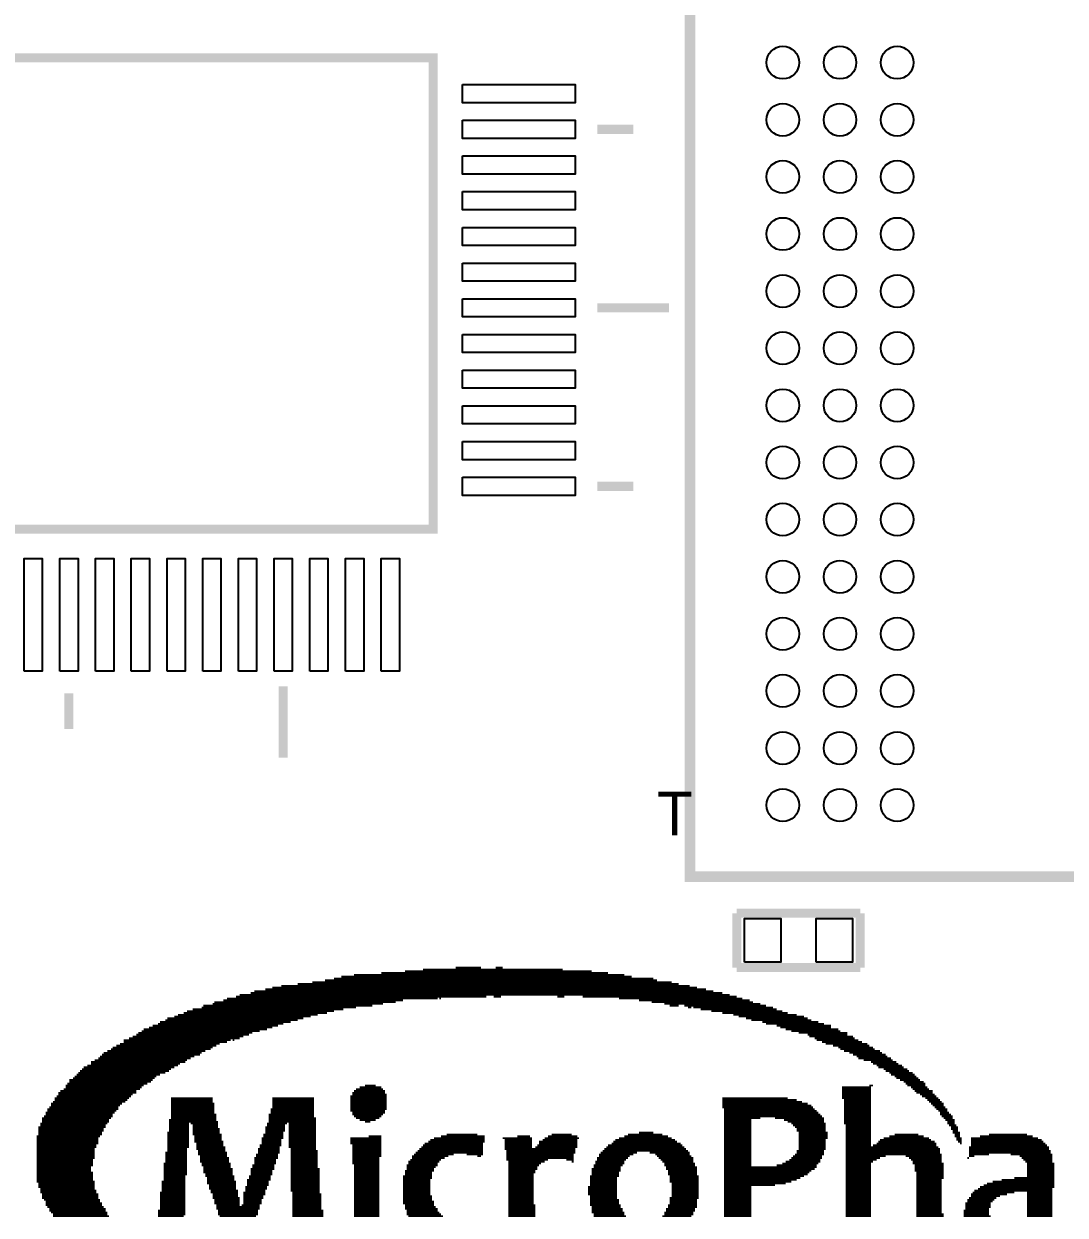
# Model space of a CAD drawing. Extents: x -0.6 to 82.1, y 0 to 56.
# Drawn here: x 14.17 to 28.75, y 18.76 to 35.44 of the extents above; entities that cross this region are included whole.
import ezdxf

# ---------------------------------------------------------------- set-up
doc = ezdxf.new("R2010")
doc.units = 0
for name, color, linetype in [('BG_SILKSCREEN_TOP', 231, 'CONTINUOUS'), ('PG_SILKSCREEN_TOP', 140, 'CONTINUOUS'), ('PIN_TOP', 4, 'CONTINUOUS')]:
    doc.layers.add(name, color=color, linetype=linetype)

msp = doc.modelspace()

# ---------------------------------------------------------------- linework, layer by layer
at = {"layer": 'BG_SILKSCREEN_TOP', "const_width": 0.0254}
for points in [[(19.7612, 22.1996), (21.717, 22.1996)], [(20.2184, 22.225), (20.574, 22.225)], [(20.7772, 22.225), (20.8788, 22.225)], [(18.2118, 22.0218), (23.241, 22.0218)], [(18.3896, 22.0472), (23.0378, 22.0472)], [(18.5166, 22.0726), (22.987, 22.0726)], [(18.6182, 22.098), (22.6822, 22.098)], [(18.796, 22.1234), (22.5806, 22.1234)], [(19.177, 22.1488), (22.352, 22.1488)], [(19.5072, 22.1742), (22.1234, 22.1742)], [(17.3482, 21.8694), (23.9522, 21.8694)], [(17.399, 21.8948), (23.8252, 21.8948)], [(17.5514, 21.9202), (23.7236, 21.9202)], [(17.653, 21.9456), (23.5966, 21.9456)], [(17.78, 21.971), (23.495, 21.971)], [(18.0086, 21.9964), (23.3426, 21.9964)], [(16.6878, 21.6916), (19.05, 21.6916)], [(16.8148, 21.717), (19.2024, 21.717)], [(16.8402, 21.7424), (19.3802, 21.7424)], [(16.9672, 21.7678), (19.4818, 21.7678)], [(17.018, 21.7932), (19.9644, 21.7932)], [(17.145, 21.8186), (20.6502, 21.8186)], [(17.1958, 21.844), (24.0538, 21.844)], [(19.9898, 21.7932), (20.0152, 21.7932)], [(20.7518, 21.8186), (20.8534, 21.8186)], [(21.6408, 21.8186), (21.7424, 21.8186)], [(21.9964, 21.8186), (24.1554, 21.8186)], [(22.5044, 21.7932), (24.2316, 21.7932)], [(22.7838, 21.7678), (24.3332, 21.7678)], [(22.9616, 21.7424), (24.384, 21.7424)], [(23.1394, 21.717), (24.4856, 21.717)], [(23.2156, 21.6916), (23.3426, 21.6916)], [(23.4188, 21.6916), (24.5618, 21.6916)], [(16.1798, 21.5138), (18.0848, 21.5138)], [(16.2814, 21.5392), (18.1864, 21.5392)], [(16.3322, 21.5646), (18.288, 21.5646)], [(16.4084, 21.59), (18.415, 21.59)], [(16.4592, 21.6154), (18.5166, 21.6154)], [(16.5354, 21.6408), (18.6436, 21.6408)], [(16.6624, 21.6662), (18.8214, 21.6662)], [(23.4696, 21.6662), (23.5204, 21.6662)], [(23.5458, 21.6662), (24.6634, 21.6662)], [(23.6474, 21.6408), (24.7142, 21.6408)], [(23.7998, 21.6154), (24.7904, 21.6154)], [(23.9522, 21.59), (24.8666, 21.59)], [(24.1046, 21.5646), (24.9936, 21.5646)], [(24.1808, 21.5392), (25.0952, 21.5392)], [(24.2824, 21.5138), (25.146, 21.5138)], [(15.8496, 21.3614), (17.5768, 21.3614)], [(15.9258, 21.3868), (17.653, 21.3868)], [(15.9766, 21.4122), (17.7292, 21.4122)], [(16.0528, 21.4376), (17.8054, 21.4376)], [(16.0782, 21.463), (17.907, 21.463)], [(16.1544, 21.4884), (18.0086, 21.4884)], [(24.3586, 21.4884), (25.1968, 21.4884)], [(24.511, 21.463), (25.2984, 21.463)], [(24.5618, 21.4376), (25.3746, 21.4376)], [(24.7142, 21.4122), (25.4762, 21.4122)], [(24.765, 21.3868), (25.4762, 21.3868)], [(24.8412, 21.3614), (25.5778, 21.3614)], [(15.5702, 21.209), (17.0688, 21.209)], [(15.5702, 21.1836), (17.018, 21.1836)], [(15.6464, 21.2344), (17.1958, 21.2344)], [(15.6972, 21.2598), (17.2466, 21.2598)], [(15.748, 21.2852), (17.3228, 21.2852)], [(15.7734, 21.3106), (17.3736, 21.3106)], [(15.8242, 21.336), (17.4752, 21.336)], [(17.0942, 21.209), (17.1196, 21.209)], [(24.9174, 21.336), (25.6032, 21.336)], [(25.019, 21.3106), (25.7048, 21.3106)], [(25.146, 21.2852), (25.7048, 21.2852)], [(25.1714, 21.2598), (25.781, 21.2598)], [(25.2476, 21.2344), (25.8064, 21.2344)], [(25.273, 21.209), (25.8572, 21.209)], [(25.3492, 21.1836), (25.908, 21.1836)], [(15.2908, 21.0312), (16.6624, 21.0312)], [(15.3416, 21.0566), (16.7132, 21.0566)], [(15.3924, 21.082), (16.7894, 21.082)], [(15.4178, 21.1074), (16.8148, 21.1074)], [(15.4686, 21.1328), (16.8656, 21.1328)], [(15.5194, 21.1582), (16.9164, 21.1582)], [(25.4, 21.1582), (25.9842, 21.1582)], [(25.5016, 21.1328), (26.0096, 21.1328)], [(25.5778, 21.1074), (26.0604, 21.1074)], [(25.6032, 21.082), (26.0858, 21.082)], [(25.654, 21.0566), (26.162, 21.0566)], [(25.7302, 21.0312), (26.1874, 21.0312)], [(15.0622, 20.8534), (16.3322, 20.8534)], [(15.113, 20.9042), (16.4338, 20.9042)], [(15.113, 20.8788), (16.3576, 20.8788)], [(15.1638, 20.9296), (16.4592, 20.9296)], [(15.2146, 20.955), (16.51, 20.955)], [(15.24, 20.9804), (16.5608, 20.9804)], [(15.2654, 21.0058), (16.637, 21.0058)], [(25.781, 21.0058), (26.2382, 21.0058)], [(25.8318, 20.9804), (26.2636, 20.9804)], [(25.8572, 20.955), (26.3144, 20.955)], [(25.9334, 20.9296), (26.3398, 20.9296)], [(26.035, 20.9042), (26.3906, 20.9042)], [(26.0604, 20.8788), (26.416, 20.8788)], [(26.1112, 20.8534), (26.4668, 20.8534)], [(14.8844, 20.701), (16.0274, 20.701)], [(14.9098, 20.7264), (16.0782, 20.7264)], [(14.9352, 20.7518), (16.1544, 20.7518)], [(14.9606, 20.7772), (16.2052, 20.7772)], [(14.986, 20.8026), (16.2306, 20.8026)], [(15.0114, 20.828), (16.2814, 20.828)], [(26.1366, 20.828), (26.4922, 20.828)], [(26.2128, 20.8026), (26.543, 20.8026)], [(26.2382, 20.7772), (26.5684, 20.7772)], [(26.289, 20.7518), (26.6192, 20.7518)], [(26.3144, 20.7264), (26.6446, 20.7264)], [(26.3652, 20.701), (26.67, 20.701)], [(14.732, 20.5232), (15.7988, 20.5232)], [(14.7574, 20.574), (15.8496, 20.574)], [(14.7574, 20.5486), (15.8242, 20.5486)], [(14.7828, 20.5994), (15.9004, 20.5994)], [(14.8082, 20.6502), (15.9766, 20.6502)], [(14.8082, 20.6248), (15.9512, 20.6248)], [(14.859, 20.6756), (16.002, 20.6756)], [(18.8214, 20.5232), (19.2024, 20.5232)], [(18.8722, 20.5486), (19.177, 20.5486)], [(18.9484, 20.574), (19.1008, 20.574)], [(25.6286, 20.5486), (26.035, 20.5486)], [(25.6286, 20.5232), (26.035, 20.5232)], [(26.0096, 20.574), (26.0604, 20.574)], [(26.3906, 20.6756), (26.6954, 20.6756)], [(26.4414, 20.6502), (26.7208, 20.6502)], [(26.4922, 20.6248), (26.7716, 20.6248)], [(26.5176, 20.5994), (26.797, 20.5994)], [(26.543, 20.574), (26.797, 20.574)], [(26.5938, 20.5486), (26.8224, 20.5486)], [(26.6192, 20.5232), (26.8478, 20.5232)], [(14.5796, 20.3454), (15.5956, 20.3454)], [(14.605, 20.3962), (15.6464, 20.3962)], [(14.605, 20.3708), (15.621, 20.3708)], [(14.6304, 20.4216), (15.6718, 20.4216)], [(14.6558, 20.4724), (15.748, 20.4724)], [(14.6558, 20.447), (15.6972, 20.447)], [(14.6812, 20.4978), (15.748, 20.4978)], [(16.2306, 20.3962), (16.8148, 20.3962)], [(16.2306, 20.3708), (16.8148, 20.3708)], [(16.2306, 20.3454), (16.8148, 20.3454)], [(17.653, 20.3962), (18.2372, 20.3962)], [(17.653, 20.3708), (18.2372, 20.3708)], [(17.653, 20.3454), (18.2372, 20.3454)], [(18.7452, 20.4216), (19.2532, 20.4216)], [(18.7452, 20.3962), (19.2532, 20.3962)], [(18.7452, 20.3708), (19.2532, 20.3708)], [(18.7452, 20.3454), (19.2532, 20.3454)], [(18.7706, 20.4724), (19.2278, 20.4724)], [(18.7706, 20.447), (19.2532, 20.447)], [(18.796, 20.4978), (19.2278, 20.4978)], [(23.9522, 20.3962), (24.8666, 20.3962)], [(23.9522, 20.3708), (24.9936, 20.3708)], [(23.9522, 20.3454), (25.0698, 20.3454)], [(25.6286, 20.4978), (26.035, 20.4978)], [(25.6286, 20.4724), (26.035, 20.4724)], [(25.6286, 20.447), (26.035, 20.447)], [(25.6286, 20.4216), (26.035, 20.4216)], [(25.6286, 20.3962), (26.035, 20.3962)], [(25.654, 20.3708), (26.035, 20.3708)], [(25.654, 20.3454), (26.035, 20.3454)], [(26.6446, 20.4978), (26.8986, 20.4978)], [(26.67, 20.4724), (26.8986, 20.4724)], [(26.7208, 20.447), (26.924, 20.447)], [(26.7462, 20.4216), (26.9494, 20.4216)], [(26.797, 20.3962), (26.9748, 20.3962)], [(26.8224, 20.3708), (27.0002, 20.3708)], [(26.8478, 20.3454), (27.0256, 20.3454)], [(14.478, 20.193), (15.4432, 20.193)], [(14.5034, 20.2438), (15.494, 20.2438)], [(14.5034, 20.2184), (15.4686, 20.2184)], [(14.5288, 20.2692), (15.494, 20.2692)], [(14.5542, 20.32), (15.5448, 20.32)], [(14.5542, 20.2946), (15.5194, 20.2946)], [(16.2306, 20.32), (16.8402, 20.32)], [(16.2306, 20.2946), (16.8402, 20.2946)], [(16.2306, 20.2692), (16.8402, 20.2692)], [(16.2306, 20.2438), (16.8402, 20.2438)], [(16.2306, 20.2184), (16.8402, 20.2184)], [(16.2306, 20.193), (16.8402, 20.193)], [(17.6276, 20.2438), (18.2372, 20.2438)], [(17.6276, 20.2184), (18.2372, 20.2184)], [(17.6276, 20.193), (18.2372, 20.193)], [(17.653, 20.32), (18.2372, 20.32)], [(17.653, 20.2946), (18.2372, 20.2946)], [(17.653, 20.2692), (18.2372, 20.2692)], [(18.7452, 20.32), (19.2532, 20.32)], [(18.7452, 20.2946), (19.2532, 20.2946)], [(18.7452, 20.2692), (19.2532, 20.2692)], [(18.7452, 20.2438), (19.2532, 20.2438)], [(18.7452, 20.2184), (19.2278, 20.2184)], [(18.7706, 20.193), (19.2278, 20.193)], [(23.9522, 20.32), (25.146, 20.32)], [(23.9522, 20.2946), (25.1968, 20.2946)], [(23.9522, 20.2692), (25.2222, 20.2692)], [(23.9776, 20.2438), (25.2476, 20.2438)], [(23.9776, 20.2184), (25.273, 20.2184)], [(23.9776, 20.193), (25.2984, 20.193)], [(25.654, 20.32), (26.035, 20.32)], [(25.654, 20.2946), (26.035, 20.2946)], [(25.654, 20.2692), (26.035, 20.2692)], [(25.654, 20.2438), (26.035, 20.2438)], [(25.654, 20.2184), (26.035, 20.2184)], [(25.654, 20.193), (26.035, 20.193)], [(26.8732, 20.32), (27.051, 20.32)], [(26.8986, 20.2946), (27.051, 20.2946)], [(26.924, 20.2692), (27.0764, 20.2692)], [(26.9494, 20.2438), (27.1018, 20.2438)], [(26.9748, 20.2184), (27.1018, 20.2184)], [(27.0002, 20.193), (27.1272, 20.193)], [(14.4018, 20.0406), (15.3416, 20.0406)], [(14.4018, 20.0152), (15.3162, 20.0152)], [(14.4272, 20.1168), (15.3924, 20.1168)], [(14.4272, 20.0914), (15.367, 20.0914)], [(14.4272, 20.066), (15.367, 20.066)], [(14.4526, 20.1422), (15.4178, 20.1422)], [(14.478, 20.1676), (15.4178, 20.1676)], [(16.2052, 20.0914), (16.8656, 20.0914)], [(16.2052, 20.066), (16.891, 20.066)], [(16.2052, 20.0406), (16.4846, 20.0406)], [(16.2052, 20.0152), (16.4846, 20.0152)], [(16.2306, 20.1676), (16.8656, 20.1676)], [(16.2306, 20.1422), (16.8656, 20.1422)], [(16.2306, 20.1168), (16.8656, 20.1168)], [(16.51, 20.0406), (16.891, 20.0406)], [(16.5354, 20.0152), (16.891, 20.0152)], [(17.5768, 20.0406), (17.8562, 20.0406)], [(17.5768, 20.0152), (17.8308, 20.0152)], [(17.6022, 20.1676), (18.2372, 20.1676)], [(17.6022, 20.1422), (18.2372, 20.1422)], [(17.6022, 20.1168), (18.2626, 20.1168)], [(17.6022, 20.0914), (18.2626, 20.0914)], [(17.6022, 20.066), (18.2626, 20.066)], [(17.8816, 20.0406), (18.2626, 20.0406)], [(17.8816, 20.0152), (18.2626, 20.0152)], [(18.7706, 20.1676), (19.2024, 20.1676)], [(18.796, 20.1422), (19.177, 20.1422)], [(18.8214, 20.1168), (19.1516, 20.1168)], [(18.8722, 20.0914), (19.1008, 20.0914)], [(18.9484, 20.066), (19.0246, 20.066)], [(23.9776, 20.1676), (25.3238, 20.1676)], [(23.9776, 20.1422), (25.3492, 20.1422)], [(23.9776, 20.1168), (24.4856, 20.1168)], [(23.9776, 20.0914), (24.3586, 20.0914)], [(23.9776, 20.066), (24.3586, 20.066)], [(23.9776, 20.0406), (24.3586, 20.0406)], [(23.9776, 20.0152), (24.3586, 20.0152)], [(24.6888, 20.1168), (25.3746, 20.1168)], [(24.8158, 20.0914), (25.3746, 20.0914)], [(24.8666, 20.066), (25.3746, 20.066)], [(24.9174, 20.0406), (25.4, 20.0406)], [(24.9428, 20.0152), (25.4, 20.0152)], [(25.654, 20.1676), (26.035, 20.1676)], [(25.654, 20.1422), (26.035, 20.1422)], [(25.654, 20.1168), (26.035, 20.1168)], [(25.654, 20.0914), (26.035, 20.0914)], [(25.654, 20.066), (26.035, 20.066)], [(25.654, 20.0406), (26.035, 20.0406)], [(25.6794, 20.0152), (26.035, 20.0152)], [(27.0002, 20.1676), (27.1526, 20.1676)], [(27.0256, 20.1422), (27.178, 20.1422)], [(27.051, 20.1168), (27.178, 20.1168)], [(27.0764, 20.0914), (27.2034, 20.0914)], [(27.1018, 20.066), (27.2034, 20.066)], [(27.1018, 20.0406), (27.2034, 20.0406)], [(27.1272, 20.0152), (27.2288, 20.0152)], [(14.351, 19.8628), (15.24, 19.8628)], [(14.3764, 19.9898), (15.3162, 19.9898)], [(14.3764, 19.9644), (15.2908, 19.9644)], [(14.3764, 19.939), (15.2908, 19.939)], [(14.3764, 19.9136), (15.2654, 19.9136)], [(14.3764, 19.8882), (15.2654, 19.8882)], [(16.1798, 19.9136), (16.4846, 19.9136)], [(16.1798, 19.8882), (16.4846, 19.8882)], [(16.1798, 19.8628), (16.4846, 19.8628)], [(16.2052, 19.9898), (16.4846, 19.9898)], [(16.2052, 19.9644), (16.4846, 19.9644)], [(16.2052, 19.939), (16.4846, 19.939)], [(16.5354, 19.9898), (16.891, 19.9898)], [(16.5354, 19.9644), (16.9164, 19.9644)], [(16.5354, 19.939), (16.9164, 19.939)], [(16.5354, 19.9136), (16.9164, 19.9136)], [(16.5354, 19.8882), (16.9418, 19.8882)], [(16.5608, 19.8628), (16.9418, 19.8628)], [(17.526, 19.8882), (17.8054, 19.8882)], [(17.526, 19.8628), (17.8054, 19.8628)], [(17.5514, 19.9898), (17.8308, 19.9898)], [(17.5514, 19.9644), (17.8308, 19.9644)], [(17.5514, 19.939), (17.8308, 19.939)], [(17.5514, 19.9136), (17.8054, 19.9136)], [(17.8816, 19.9898), (18.2626, 19.9898)], [(17.8816, 19.9644), (18.2626, 19.9644)], [(17.8816, 19.939), (18.2626, 19.939)], [(17.8816, 19.9136), (18.2626, 19.9136)], [(17.8816, 19.8882), (18.2626, 19.8882)], [(17.8816, 19.8628), (18.2626, 19.8628)], [(18.9992, 19.8628), (19.177, 19.8628)], [(20.0152, 19.8628), (20.6248, 19.8628)], [(20.0914, 19.8882), (20.5232, 19.8882)], [(21.082, 19.8628), (21.2598, 19.8628)], [(21.5138, 19.8628), (21.9202, 19.8628)], [(21.5646, 19.8882), (21.844, 19.8882)], [(22.5806, 19.8628), (23.1902, 19.8628)], [(22.6314, 19.8882), (23.114, 19.8882)], [(22.7838, 19.9136), (22.987, 19.9136)], [(23.9776, 19.9898), (24.3586, 19.9898)], [(23.9776, 19.9644), (24.3586, 19.9644)], [(23.9776, 19.939), (24.3586, 19.939)], [(23.9776, 19.9136), (24.3586, 19.9136)], [(23.9776, 19.8882), (24.3586, 19.8882)], [(23.9776, 19.8628), (24.3586, 19.8628)], [(24.9682, 19.9898), (25.4, 19.9898)], [(24.9936, 19.9644), (25.4, 19.9644)], [(24.9936, 19.939), (25.4, 19.939)], [(25.019, 19.9136), (25.4254, 19.9136)], [(25.019, 19.8882), (25.4254, 19.8882)], [(25.019, 19.8628), (25.4254, 19.8628)], [(25.6794, 19.9898), (26.035, 19.9898)], [(25.6794, 19.9644), (26.035, 19.9644)], [(25.6794, 19.939), (26.035, 19.939)], [(25.6794, 19.9136), (26.035, 19.9136)], [(25.6794, 19.8882), (26.035, 19.8882)], [(25.6794, 19.8628), (26.035, 19.8628)], [(26.289, 19.8628), (26.7716, 19.8628)], [(26.3652, 19.8882), (26.6954, 19.8882)], [(27.1526, 19.9898), (27.2542, 19.9898)], [(27.1526, 19.9644), (27.2542, 19.9644)], [(27.178, 19.939), (27.2542, 19.939)], [(27.178, 19.9136), (27.2796, 19.9136)], [(27.2034, 19.8882), (27.2796, 19.8882)], [(27.2034, 19.8628), (27.2796, 19.8628)], [(27.559, 19.8628), (28.2956, 19.8628)], [(27.686, 19.8882), (28.2194, 19.8882)], [(14.351, 19.8374), (15.2146, 19.8374)], [(14.351, 19.812), (15.2146, 19.812)], [(14.351, 19.7866), (15.2146, 19.7866)], [(14.351, 19.7612), (15.2146, 19.7612)], [(14.351, 19.7358), (15.1892, 19.7358)], [(14.351, 19.7104), (15.1892, 19.7104)], [(14.351, 19.685), (15.1638, 19.685)], [(16.1798, 19.8374), (16.4846, 19.8374)], [(16.1798, 19.812), (16.4846, 19.812)], [(16.1798, 19.7866), (16.4846, 19.7866)], [(16.1798, 19.7612), (16.4846, 19.7612)], [(16.1798, 19.7358), (16.4846, 19.7358)], [(16.1798, 19.7104), (16.4846, 19.7104)], [(16.1798, 19.685), (16.4592, 19.685)], [(16.5608, 19.8374), (16.9418, 19.8374)], [(16.5608, 19.812), (16.9418, 19.812)], [(16.5608, 19.7866), (16.9672, 19.7866)], [(16.5862, 19.7612), (16.9672, 19.7612)], [(16.5862, 19.7358), (16.9672, 19.7358)], [(16.5862, 19.7104), (16.9926, 19.7104)], [(16.5862, 19.685), (16.9926, 19.685)], [(17.4498, 19.685), (17.7546, 19.685)], [(17.4752, 19.7358), (17.78, 19.7358)], [(17.4752, 19.7104), (17.7546, 19.7104)], [(17.5006, 19.8374), (17.8054, 19.8374)], [(17.5006, 19.812), (17.78, 19.812)], [(17.5006, 19.7866), (17.78, 19.7866)], [(17.5006, 19.7612), (17.78, 19.7612)], [(17.8816, 19.8374), (18.2626, 19.8374)], [(17.8816, 19.812), (18.2626, 19.812)], [(17.8816, 19.7866), (18.2626, 19.7866)], [(17.8816, 19.7612), (18.2626, 19.7612)], [(17.8816, 19.7358), (18.2626, 19.7358)], [(17.8816, 19.7104), (18.2626, 19.7104)], [(17.907, 19.685), (18.2626, 19.685)], [(18.7452, 19.8374), (19.177, 19.8374)], [(18.7452, 19.812), (19.177, 19.812)], [(18.7452, 19.7866), (19.177, 19.7866)], [(18.7452, 19.7612), (19.177, 19.7612)], [(18.7706, 19.7358), (19.177, 19.7358)], [(18.7706, 19.7104), (19.177, 19.7104)], [(18.7706, 19.685), (19.177, 19.685)], [(19.7104, 19.685), (20.5994, 19.685)], [(19.7358, 19.7104), (20.5994, 19.7104)], [(19.7612, 19.7358), (20.5994, 19.7358)], [(19.7866, 19.7612), (20.5994, 19.7612)], [(19.8374, 19.7866), (20.6248, 19.7866)], [(19.8628, 19.812), (20.6248, 19.812)], [(19.9136, 19.8374), (20.6248, 19.8374)], [(20.8788, 19.8374), (21.2852, 19.8374)], [(20.9042, 19.812), (21.2852, 19.812)], [(20.9042, 19.7866), (21.2852, 19.7866)], [(20.9042, 19.7612), (21.2852, 19.7612)], [(20.9042, 19.7358), (21.2852, 19.7358)], [(20.9042, 19.7104), (21.2852, 19.7104)], [(20.9042, 19.685), (21.8948, 19.685)], [(21.336, 19.7104), (21.9202, 19.7104)], [(21.3614, 19.7358), (21.9202, 19.7358)], [(21.3868, 19.7866), (21.9202, 19.7866)], [(21.3868, 19.7612), (21.9202, 19.7612)], [(21.4376, 19.812), (21.9202, 19.812)], [(21.463, 19.8374), (21.9456, 19.8374)], [(22.3012, 19.685), (23.4442, 19.685)], [(22.3266, 19.7104), (23.4188, 19.7104)], [(22.352, 19.7358), (23.3934, 19.7358)], [(22.4028, 19.7612), (23.368, 19.7612)], [(22.4282, 19.7866), (23.3172, 19.7866)], [(22.4536, 19.812), (23.2918, 19.812)], [(22.5044, 19.8374), (23.241, 19.8374)], [(23.9776, 19.8374), (24.3586, 19.8374)], [(23.9776, 19.812), (24.3586, 19.812)], [(23.9776, 19.7866), (24.3586, 19.7866)], [(23.9776, 19.7612), (24.3586, 19.7612)], [(23.9776, 19.7358), (24.3586, 19.7358)], [(23.9776, 19.7104), (24.3586, 19.7104)], [(23.9776, 19.685), (24.3586, 19.685)], [(25.019, 19.8374), (25.4254, 19.8374)], [(25.019, 19.812), (25.4, 19.812)], [(25.019, 19.7866), (25.4, 19.7866)], [(25.019, 19.7612), (25.4, 19.7612)], [(25.019, 19.7358), (25.4, 19.7358)], [(25.019, 19.7104), (25.4, 19.7104)], [(25.019, 19.685), (25.4, 19.685)], [(25.6794, 19.8374), (26.035, 19.8374)], [(25.6794, 19.812), (26.035, 19.812)], [(25.6794, 19.7866), (26.035, 19.7866)], [(25.6794, 19.7612), (26.035, 19.7612)], [(25.6794, 19.7358), (26.035, 19.7358)], [(25.6794, 19.7104), (26.9748, 19.7104)], [(25.6794, 19.685), (27.0002, 19.685)], [(26.0604, 19.7358), (26.9494, 19.7358)], [(26.1112, 19.7612), (26.9494, 19.7612)], [(26.1366, 19.7866), (26.924, 19.7866)], [(26.162, 19.812), (26.8732, 19.812)], [(26.2128, 19.8374), (26.8478, 19.8374)], [(27.2288, 19.8374), (27.305, 19.8374)], [(27.2288, 19.812), (27.305, 19.812)], [(27.2542, 19.7866), (27.305, 19.7866)], [(27.2796, 19.7612), (27.305, 19.7612)], [(27.4066, 19.7104), (28.5242, 19.7104)], [(27.4066, 19.685), (28.5242, 19.685)], [(27.432, 19.8374), (28.3718, 19.8374)], [(27.432, 19.812), (28.4226, 19.812)], [(27.432, 19.7866), (28.448, 19.7866)], [(27.432, 19.7612), (28.4734, 19.7612)], [(27.432, 19.7358), (28.4988, 19.7358)], [(14.351, 19.6596), (15.1638, 19.6596)], [(14.351, 19.6342), (15.1638, 19.6342)], [(14.351, 19.6088), (15.1638, 19.6088)], [(14.351, 19.5834), (15.1638, 19.5834)], [(14.351, 19.558), (15.1638, 19.558)], [(14.351, 19.5326), (15.1384, 19.5326)], [(16.1544, 19.6342), (16.4592, 19.6342)], [(16.1544, 19.6088), (16.4592, 19.6088)], [(16.1544, 19.5834), (16.4592, 19.5834)], [(16.1544, 19.558), (16.4592, 19.558)], [(16.1544, 19.5326), (16.4592, 19.5326)], [(16.1798, 19.6596), (16.4592, 19.6596)], [(16.6116, 19.6596), (16.9926, 19.6596)], [(16.6116, 19.6342), (17.018, 19.6342)], [(16.6116, 19.6088), (17.018, 19.6088)], [(16.637, 19.5834), (17.018, 19.5834)], [(16.637, 19.558), (17.0434, 19.558)], [(16.637, 19.5326), (17.0434, 19.5326)], [(17.399, 19.558), (17.7292, 19.558)], [(17.399, 19.5326), (17.7038, 19.5326)], [(17.4244, 19.6088), (17.7292, 19.6088)], [(17.4244, 19.5834), (17.7292, 19.5834)], [(17.4498, 19.6596), (17.7546, 19.6596)], [(17.4498, 19.6342), (17.7546, 19.6342)], [(17.907, 19.6596), (18.288, 19.6596)], [(17.907, 19.6342), (18.288, 19.6342)], [(17.907, 19.6088), (18.288, 19.6088)], [(17.907, 19.5834), (18.288, 19.5834)], [(17.907, 19.558), (18.288, 19.558)], [(17.907, 19.5326), (18.288, 19.5326)], [(18.7706, 19.6596), (19.177, 19.6596)], [(18.7706, 19.6342), (19.177, 19.6342)], [(18.7706, 19.6088), (19.177, 19.6088)], [(18.7706, 19.5834), (19.177, 19.5834)], [(18.7706, 19.558), (19.1516, 19.558)], [(18.7706, 19.5326), (19.1516, 19.5326)], [(19.5834, 19.5326), (20.0152, 19.5326)], [(19.6088, 19.5834), (20.1168, 19.5834)], [(19.6088, 19.558), (20.066, 19.558)], [(19.6342, 19.6088), (20.193, 19.6088)], [(19.6596, 19.6342), (20.5994, 19.6342)], [(19.685, 19.6596), (20.5994, 19.6596)], [(20.3708, 19.6088), (20.5994, 19.6088)], [(20.5232, 19.5834), (20.574, 19.5834)], [(20.9296, 19.6596), (21.8948, 19.6596)], [(20.9296, 19.6342), (21.8948, 19.6342)], [(20.9296, 19.6088), (21.8694, 19.6088)], [(20.9296, 19.5834), (21.8694, 19.5834)], [(20.9296, 19.558), (21.8694, 19.558)], [(20.9296, 19.5326), (21.5138, 19.5326)], [(21.7678, 19.5326), (21.8694, 19.5326)], [(22.1996, 19.558), (22.6314, 19.558)], [(22.1996, 19.5326), (22.606, 19.5326)], [(22.225, 19.6088), (22.7076, 19.6088)], [(22.225, 19.5834), (22.6568, 19.5834)], [(22.2504, 19.6342), (22.7584, 19.6342)], [(22.2758, 19.6596), (23.4696, 19.6596)], [(22.9362, 19.6342), (23.495, 19.6342)], [(23.0124, 19.6088), (23.495, 19.6088)], [(23.0378, 19.5834), (23.5204, 19.5834)], [(23.0632, 19.558), (23.5458, 19.558)], [(23.0886, 19.5326), (23.5458, 19.5326)], [(23.9776, 19.6596), (24.3586, 19.6596)], [(23.9776, 19.6342), (24.3586, 19.6342)], [(23.9776, 19.6088), (24.3586, 19.6088)], [(23.9776, 19.5834), (24.3586, 19.5834)], [(23.9776, 19.558), (24.3586, 19.558)], [(23.9776, 19.5326), (24.3586, 19.5326)], [(24.892, 19.5326), (25.3238, 19.5326)], [(24.9174, 19.558), (25.3492, 19.558)], [(24.9428, 19.5834), (25.3492, 19.5834)], [(24.9682, 19.6088), (25.3746, 19.6088)], [(24.9936, 19.6596), (25.3746, 19.6596)], [(24.9936, 19.6342), (25.3746, 19.6342)], [(25.6794, 19.6596), (27.0002, 19.6596)], [(25.6794, 19.6342), (27.0002, 19.6342)], [(25.6794, 19.6088), (27.0256, 19.6088)], [(25.6794, 19.5834), (26.2382, 19.5834)], [(25.6794, 19.558), (26.162, 19.558)], [(25.6794, 19.5326), (26.1112, 19.5326)], [(26.5176, 19.5834), (27.0256, 19.5834)], [(26.5684, 19.558), (27.0256, 19.558)], [(26.5938, 19.5326), (27.0256, 19.5326)], [(27.3812, 19.558), (27.4066, 19.558)], [(27.4066, 19.6596), (28.5496, 19.6596)], [(27.4066, 19.6342), (28.5496, 19.6342)], [(27.4066, 19.6088), (27.686, 19.6088)], [(27.4066, 19.5834), (27.4828, 19.5834)], [(27.9908, 19.6088), (28.575, 19.6088)], [(28.1178, 19.5834), (28.575, 19.5834)], [(28.1432, 19.558), (28.575, 19.558)], [(28.1686, 19.5326), (28.575, 19.5326)], [(14.351, 19.5072), (15.1384, 19.5072)], [(14.351, 19.4818), (15.1384, 19.4818)], [(14.351, 19.4564), (15.1384, 19.4564)], [(14.351, 19.431), (15.113, 19.431)], [(14.351, 19.4056), (15.113, 19.4056)], [(14.351, 19.3802), (15.113, 19.3802)], [(14.351, 19.3548), (15.1384, 19.3548)], [(16.129, 19.4818), (16.4592, 19.4818)], [(16.129, 19.4564), (16.4592, 19.4564)], [(16.129, 19.431), (16.4592, 19.431)], [(16.129, 19.4056), (16.4592, 19.4056)], [(16.129, 19.3802), (16.4592, 19.3802)], [(16.129, 19.3548), (16.4592, 19.3548)], [(16.1544, 19.5072), (16.4592, 19.5072)], [(16.637, 19.5072), (17.0434, 19.5072)], [(16.6624, 19.4818), (17.0688, 19.4818)], [(16.6624, 19.4564), (17.0688, 19.4564)], [(16.6878, 19.431), (17.0688, 19.431)], [(16.6878, 19.4056), (17.0942, 19.4056)], [(16.6878, 19.3802), (17.0942, 19.3802)], [(16.6878, 19.3548), (17.0942, 19.3548)], [(17.3482, 19.4056), (17.6784, 19.4056)], [(17.3482, 19.3802), (17.653, 19.3802)], [(17.3482, 19.3548), (17.653, 19.3548)], [(17.3736, 19.4564), (17.6784, 19.4564)], [(17.3736, 19.431), (17.6784, 19.431)], [(17.399, 19.5072), (17.7038, 19.5072)], [(17.399, 19.4818), (17.7038, 19.4818)], [(17.907, 19.5072), (18.288, 19.5072)], [(17.907, 19.4818), (18.288, 19.4818)], [(17.907, 19.4564), (18.288, 19.4564)], [(17.907, 19.431), (18.288, 19.431)], [(17.907, 19.4056), (18.3134, 19.4056)], [(17.907, 19.3802), (18.3134, 19.3802)], [(17.907, 19.3548), (18.3134, 19.3548)], [(18.7706, 19.5072), (19.1516, 19.5072)], [(18.7706, 19.4818), (19.1516, 19.4818)], [(18.796, 19.4564), (19.1516, 19.4564)], [(18.796, 19.431), (19.1516, 19.431)], [(18.796, 19.4056), (19.1516, 19.4056)], [(18.796, 19.3802), (19.1516, 19.3802)], [(18.796, 19.3548), (19.1516, 19.3548)], [(19.5072, 19.3802), (19.9136, 19.3802)], [(19.5072, 19.3548), (19.8882, 19.3548)], [(19.5326, 19.4564), (19.9644, 19.4564)], [(19.5326, 19.431), (19.939, 19.431)], [(19.5326, 19.4056), (19.9136, 19.4056)], [(19.558, 19.5072), (19.9898, 19.5072)], [(19.558, 19.4818), (19.9644, 19.4818)], [(20.955, 19.5072), (21.463, 19.5072)], [(20.955, 19.4818), (21.4122, 19.4818)], [(20.955, 19.4564), (21.3868, 19.4564)], [(20.955, 19.431), (21.3614, 19.431)], [(20.955, 19.4056), (21.3614, 19.4056)], [(20.955, 19.3802), (21.336, 19.3802)], [(20.955, 19.3548), (21.336, 19.3548)], [(21.844, 19.5072), (21.8694, 19.5072)], [(22.1234, 19.4056), (22.5298, 19.4056)], [(22.1234, 19.3802), (22.5298, 19.3802)], [(22.1234, 19.3548), (22.5044, 19.3548)], [(22.1488, 19.4564), (22.5552, 19.4564)], [(22.1488, 19.431), (22.5298, 19.431)], [(22.1742, 19.5072), (22.5806, 19.5072)], [(22.1742, 19.4818), (22.5806, 19.4818)], [(23.114, 19.5072), (23.5458, 19.5072)], [(23.1394, 19.4818), (23.5712, 19.4818)], [(23.1394, 19.4564), (23.5712, 19.4564)], [(23.1648, 19.431), (23.5966, 19.431)], [(23.1648, 19.4056), (23.5966, 19.4056)], [(23.1902, 19.3802), (23.5966, 19.3802)], [(23.1902, 19.3548), (23.5966, 19.3548)], [(23.9776, 19.5072), (24.3586, 19.5072)], [(23.9776, 19.4818), (24.3586, 19.4818)], [(23.9776, 19.4564), (24.3586, 19.4564)], [(23.9776, 19.431), (25.273, 19.431)], [(23.9776, 19.4056), (25.2476, 19.4056)], [(23.9776, 19.3802), (25.1968, 19.3802)], [(23.9776, 19.3548), (25.1714, 19.3548)], [(24.7142, 19.4564), (25.273, 19.4564)], [(24.7904, 19.4818), (25.2984, 19.4818)], [(24.8412, 19.5072), (25.3238, 19.5072)], [(25.6794, 19.5072), (26.0604, 19.5072)], [(25.6794, 19.4818), (26.035, 19.4818)], [(25.6794, 19.4564), (26.035, 19.4564)], [(25.6794, 19.431), (26.035, 19.431)], [(25.6794, 19.4056), (26.035, 19.4056)], [(25.6794, 19.3802), (26.035, 19.3802)], [(25.6794, 19.3548), (26.035, 19.3548)], [(26.6192, 19.5072), (27.0256, 19.5072)], [(26.6192, 19.4818), (27.051, 19.4818)], [(26.6446, 19.4564), (27.051, 19.4564)], [(26.6446, 19.431), (27.051, 19.431)], [(26.6446, 19.4056), (27.051, 19.4056)], [(26.6446, 19.3802), (27.051, 19.3802)], [(26.67, 19.3548), (27.051, 19.3548)], [(28.194, 19.5072), (28.575, 19.5072)], [(28.2194, 19.4818), (28.6004, 19.4818)], [(28.2194, 19.4564), (28.6004, 19.4564)], [(28.2194, 19.431), (28.6004, 19.431)], [(28.2194, 19.4056), (28.6004, 19.4056)], [(28.2194, 19.3802), (28.6004, 19.3802)], [(28.2194, 19.3548), (28.6004, 19.3548)], [(14.351, 19.3294), (15.1384, 19.3294)], [(14.351, 19.304), (15.1384, 19.304)], [(14.351, 19.2786), (15.1384, 19.2786)], [(14.351, 19.2532), (15.1384, 19.2532)], [(14.351, 19.2278), (15.1638, 19.2278)], [(14.3764, 19.2024), (15.1638, 19.2024)], [(14.3764, 19.177), (15.1638, 19.177)], [(16.1036, 19.2278), (16.4338, 19.2278)], [(16.1036, 19.2024), (16.4338, 19.2024)], [(16.1036, 19.177), (16.4338, 19.177)], [(16.129, 19.3294), (16.4592, 19.3294)], [(16.129, 19.304), (16.4338, 19.304)], [(16.129, 19.2786), (16.4338, 19.2786)], [(16.129, 19.2532), (16.4338, 19.2532)], [(16.7132, 19.3294), (17.0942, 19.3294)], [(16.7132, 19.304), (17.1196, 19.304)], [(16.7386, 19.2786), (17.1196, 19.2786)], [(16.7386, 19.2532), (17.1196, 19.2532)], [(16.7386, 19.2278), (17.145, 19.2278)], [(16.7386, 19.2024), (17.145, 19.2024)], [(16.764, 19.177), (17.145, 19.177)], [(17.2974, 19.2532), (17.6276, 19.2532)], [(17.2974, 19.2278), (17.6022, 19.2278)], [(17.2974, 19.2024), (17.6022, 19.2024)], [(17.2974, 19.177), (17.6022, 19.177)], [(17.3228, 19.304), (17.6276, 19.304)], [(17.3228, 19.2786), (17.6276, 19.2786)], [(17.3482, 19.3294), (17.653, 19.3294)], [(17.907, 19.3294), (18.3134, 19.3294)], [(17.907, 19.304), (18.3134, 19.304)], [(17.907, 19.2786), (18.3134, 19.2786)], [(17.907, 19.2532), (18.3134, 19.2532)], [(17.907, 19.2278), (18.3134, 19.2278)], [(17.907, 19.2024), (18.3134, 19.2024)], [(17.907, 19.177), (18.3134, 19.177)], [(18.796, 19.3294), (19.1516, 19.3294)], [(18.796, 19.304), (19.1516, 19.304)], [(18.796, 19.2786), (19.1516, 19.2786)], [(18.796, 19.2532), (19.1516, 19.2532)], [(18.796, 19.2278), (19.1516, 19.2278)], [(18.796, 19.2024), (19.1516, 19.2024)], [(18.796, 19.177), (19.1516, 19.177)], [(19.4818, 19.304), (19.8882, 19.304)], [(19.4818, 19.2786), (19.8882, 19.2786)], [(19.4818, 19.2532), (19.8628, 19.2532)], [(19.4818, 19.2278), (19.8628, 19.2278)], [(19.4818, 19.2024), (19.8628, 19.2024)], [(19.4818, 19.177), (19.8628, 19.177)], [(19.5072, 19.3294), (19.8882, 19.3294)], [(20.955, 19.3294), (21.3106, 19.3294)], [(20.955, 19.304), (21.3106, 19.304)], [(20.955, 19.2786), (21.3106, 19.2786)], [(20.955, 19.2532), (21.3106, 19.2532)], [(20.955, 19.2278), (21.3106, 19.2278)], [(20.955, 19.2024), (21.3106, 19.2024)], [(20.955, 19.177), (21.3106, 19.177)], [(22.098, 19.304), (22.5044, 19.304)], [(22.098, 19.2786), (22.479, 19.2786)], [(22.098, 19.2532), (22.479, 19.2532)], [(22.098, 19.2278), (22.479, 19.2278)], [(22.098, 19.2024), (22.479, 19.2024)], [(22.098, 19.177), (22.479, 19.177)], [(22.1234, 19.3294), (22.5044, 19.3294)], [(23.1902, 19.3294), (23.5966, 19.3294)], [(23.2156, 19.304), (23.622, 19.304)], [(23.2156, 19.2786), (23.622, 19.2786)], [(23.2156, 19.2532), (23.622, 19.2532)], [(23.2156, 19.2278), (23.622, 19.2278)], [(23.241, 19.2024), (23.622, 19.2024)], [(23.241, 19.177), (23.622, 19.177)], [(23.9776, 19.3294), (25.146, 19.3294)], [(23.9776, 19.304), (25.0952, 19.304)], [(23.9776, 19.2786), (25.0444, 19.2786)], [(23.9776, 19.2532), (24.9936, 19.2532)], [(23.9776, 19.2278), (24.9174, 19.2278)], [(23.9776, 19.2024), (24.8412, 19.2024)], [(23.9776, 19.177), (24.6888, 19.177)], [(25.6794, 19.3294), (26.035, 19.3294)], [(25.6794, 19.304), (26.035, 19.304)], [(25.6794, 19.2786), (26.035, 19.2786)], [(25.6794, 19.2532), (26.035, 19.2532)], [(25.6794, 19.2278), (26.035, 19.2278)], [(25.6794, 19.2024), (26.035, 19.2024)], [(25.6794, 19.177), (26.035, 19.177)], [(26.67, 19.3294), (27.051, 19.3294)], [(26.67, 19.304), (27.051, 19.304)], [(26.67, 19.2786), (27.051, 19.2786)], [(26.67, 19.2532), (27.0256, 19.2532)], [(26.67, 19.2278), (27.0256, 19.2278)], [(26.67, 19.2024), (27.0256, 19.2024)], [(26.67, 19.177), (27.0256, 19.177)], [(27.6098, 19.177), (28.6004, 19.177)], [(27.6606, 19.2024), (28.6004, 19.2024)], [(27.7368, 19.2278), (28.6004, 19.2278)], [(27.8638, 19.2532), (28.6004, 19.2532)], [(28.0416, 19.2786), (28.6004, 19.2786)], [(28.2194, 19.3294), (28.6004, 19.3294)], [(28.2194, 19.304), (28.6004, 19.304)], [(14.3764, 19.1516), (15.1638, 19.1516)], [(14.4018, 19.1262), (15.1638, 19.1262)], [(14.4018, 19.1008), (15.1892, 19.1008)], [(14.4018, 19.0754), (15.1892, 19.0754)], [(14.4272, 19.05), (15.2146, 19.05)], [(14.4272, 19.0246), (15.2146, 19.0246)], [(16.0782, 19.0754), (16.4338, 19.0754)], [(16.0782, 19.05), (16.4338, 19.05)], [(16.0782, 19.0246), (16.4338, 19.0246)], [(16.1036, 19.1516), (16.4338, 19.1516)], [(16.1036, 19.1262), (16.4338, 19.1262)], [(16.1036, 19.1008), (16.4338, 19.1008)], [(16.764, 19.1516), (17.145, 19.1516)], [(16.764, 19.1262), (17.145, 19.1262)], [(16.7894, 19.1008), (17.1704, 19.1008)], [(16.7894, 19.0754), (17.1704, 19.0754)], [(16.8148, 19.05), (17.1704, 19.05)], [(16.8148, 19.0246), (17.1704, 19.0246)], [(17.2466, 19.0754), (17.5514, 19.0754)], [(17.2466, 19.05), (17.5514, 19.05)], [(17.2466, 19.0246), (17.526, 19.0246)], [(17.272, 19.1516), (17.5768, 19.1516)], [(17.272, 19.1262), (17.5768, 19.1262)], [(17.272, 19.1008), (17.5514, 19.1008)], [(17.907, 19.1516), (18.3134, 19.1516)], [(17.907, 19.1262), (18.3134, 19.1262)], [(17.907, 19.1008), (18.3134, 19.1008)], [(17.9324, 19.0754), (18.3134, 19.0754)], [(17.9324, 19.05), (18.3388, 19.05)], [(17.9324, 19.0246), (18.3388, 19.0246)], [(18.796, 19.1516), (19.1516, 19.1516)], [(18.796, 19.1262), (19.1516, 19.1262)], [(18.796, 19.1008), (19.1516, 19.1008)], [(18.796, 19.0754), (19.1516, 19.0754)], [(18.796, 19.05), (19.1516, 19.05)], [(18.796, 19.0246), (19.1516, 19.0246)], [(19.4818, 19.1516), (19.8628, 19.1516)], [(19.4818, 19.1262), (19.8628, 19.1262)], [(19.4818, 19.1008), (19.8628, 19.1008)], [(19.4818, 19.0754), (19.8628, 19.0754)], [(19.4818, 19.05), (19.8628, 19.05)], [(19.4818, 19.0246), (19.8882, 19.0246)], [(20.955, 19.1516), (21.3106, 19.1516)], [(20.955, 19.1262), (21.3106, 19.1262)], [(20.955, 19.1008), (21.3106, 19.1008)], [(20.955, 19.0754), (21.3106, 19.0754)], [(20.955, 19.05), (21.3106, 19.05)], [(20.955, 19.0246), (21.3106, 19.0246)], [(22.0726, 19.1516), (22.479, 19.1516)], [(22.0726, 19.1262), (22.479, 19.1262)], [(22.0726, 19.1008), (22.479, 19.1008)], [(22.0726, 19.0754), (22.479, 19.0754)], [(22.0726, 19.05), (22.479, 19.05)], [(22.098, 19.0246), (22.479, 19.0246)], [(23.241, 19.1516), (23.622, 19.1516)], [(23.241, 19.1262), (23.622, 19.1262)], [(23.241, 19.1008), (23.622, 19.1008)], [(23.241, 19.0754), (23.622, 19.0754)], [(23.241, 19.05), (23.622, 19.05)], [(23.241, 19.0246), (23.622, 19.0246)], [(23.9776, 19.1516), (24.3586, 19.1516)], [(23.9776, 19.1262), (24.3586, 19.1262)], [(23.9776, 19.1008), (24.3586, 19.1008)], [(23.9776, 19.0754), (24.3586, 19.0754)], [(23.9776, 19.05), (24.3586, 19.05)], [(23.9776, 19.0246), (24.3586, 19.0246)], [(25.6794, 19.1516), (26.035, 19.1516)], [(25.6794, 19.1262), (26.035, 19.1262)], [(25.6794, 19.1008), (26.035, 19.1008)], [(25.6794, 19.0754), (26.035, 19.0754)], [(25.6794, 19.05), (26.035, 19.05)], [(25.6794, 19.0246), (26.035, 19.0246)], [(26.67, 19.1516), (27.0256, 19.1516)], [(26.67, 19.1262), (27.0256, 19.1262)], [(26.67, 19.1008), (27.0256, 19.1008)], [(26.67, 19.0754), (27.0256, 19.0754)], [(26.67, 19.05), (27.0256, 19.05)], [(26.67, 19.0246), (27.0256, 19.0246)], [(27.432, 19.05), (27.94, 19.05)], [(27.432, 19.0246), (27.8384, 19.0246)], [(27.4574, 19.0754), (28.0416, 19.0754)], [(27.4828, 19.1008), (28.575, 19.1008)], [(27.5336, 19.1262), (28.575, 19.1262)], [(27.559, 19.1516), (28.6004, 19.1516)], [(28.2194, 19.0754), (28.575, 19.0754)], [(28.2194, 19.05), (28.575, 19.05)], [(28.2194, 19.0246), (28.575, 19.0246)], [(14.4272, 18.9992), (15.2146, 18.9992)], [(14.4526, 18.9738), (15.24, 18.9738)], [(14.478, 18.9484), (15.24, 18.9484)], [(14.478, 18.923), (15.2654, 18.923)], [(14.478, 18.8976), (15.2654, 18.8976)], [(14.5034, 18.8722), (15.2908, 18.8722)], [(14.5288, 18.8468), (15.3162, 18.8468)], [(16.0782, 18.9992), (16.4338, 18.9992)], [(16.0782, 18.9738), (16.4338, 18.9738)], [(16.0782, 18.9484), (16.4338, 18.9484)], [(16.0782, 18.923), (16.4338, 18.923)], [(16.0782, 18.8976), (16.4338, 18.8976)], [(16.0782, 18.8722), (16.4338, 18.8722)], [(16.0782, 18.8468), (16.4338, 18.8468)], [(16.8148, 18.9992), (17.1958, 18.9992)], [(16.8402, 18.9738), (17.1958, 18.9738)], [(16.8402, 18.9484), (17.1958, 18.9484)], [(16.8402, 18.923), (17.1958, 18.923)], [(16.8656, 18.8976), (17.1958, 18.8976)], [(16.8656, 18.8722), (17.4752, 18.8722)], [(16.8656, 18.8468), (17.4752, 18.8468)], [(17.2212, 18.8976), (17.4752, 18.8976)], [(17.2466, 18.9992), (17.526, 18.9992)], [(17.2466, 18.9738), (17.5006, 18.9738)], [(17.2466, 18.9484), (17.5006, 18.9484)], [(17.2466, 18.923), (17.5006, 18.923)], [(17.9324, 18.9992), (18.3388, 18.9992)], [(17.9324, 18.9738), (18.3388, 18.9738)], [(17.9324, 18.9484), (18.3388, 18.9484)], [(17.9324, 18.923), (18.3388, 18.923)], [(17.9324, 18.8976), (18.3388, 18.8976)], [(17.9324, 18.8722), (18.3388, 18.8722)], [(17.9324, 18.8468), (18.3388, 18.8468)], [(18.796, 18.9992), (19.1516, 18.9992)], [(18.796, 18.9738), (19.1516, 18.9738)], [(18.796, 18.9484), (19.1516, 18.9484)], [(18.796, 18.923), (19.1516, 18.923)], [(18.796, 18.8976), (19.1516, 18.8976)], [(18.796, 18.8722), (19.1516, 18.8722)], [(18.796, 18.8468), (19.1516, 18.8468)], [(19.4818, 18.9992), (19.8882, 18.9992)], [(19.4818, 18.9738), (19.8882, 18.9738)], [(19.4818, 18.9484), (19.9136, 18.9484)], [(19.4818, 18.923), (19.9136, 18.923)], [(19.5072, 18.8976), (19.9136, 18.8976)], [(19.5072, 18.8722), (19.939, 18.8722)], [(19.5072, 18.8468), (19.9644, 18.8468)], [(20.955, 18.9992), (21.3106, 18.9992)], [(20.955, 18.9738), (21.3106, 18.9738)], [(20.955, 18.9484), (21.3106, 18.9484)], [(20.955, 18.923), (21.3106, 18.923)], [(20.955, 18.8976), (21.336, 18.8976)], [(20.955, 18.8722), (21.336, 18.8722)], [(20.955, 18.8468), (21.336, 18.8468)], [(22.098, 18.9992), (22.479, 18.9992)], [(22.098, 18.9738), (22.5044, 18.9738)], [(22.098, 18.9484), (22.5044, 18.9484)], [(22.098, 18.923), (22.5044, 18.923)], [(22.098, 18.8976), (22.5298, 18.8976)], [(22.1234, 18.8722), (22.5298, 18.8722)], [(22.1234, 18.8468), (22.5552, 18.8468)], [(23.1648, 18.8468), (23.5712, 18.8468)], [(23.1902, 18.8976), (23.5966, 18.8976)], [(23.1902, 18.8722), (23.5966, 18.8722)], [(23.2156, 18.9992), (23.622, 18.9992)], [(23.2156, 18.9738), (23.5966, 18.9738)], [(23.2156, 18.9484), (23.5966, 18.9484)], [(23.2156, 18.923), (23.5966, 18.923)], [(23.9776, 18.9992), (24.3586, 18.9992)], [(23.9776, 18.9738), (24.3586, 18.9738)], [(23.9776, 18.9484), (24.3586, 18.9484)], [(23.9776, 18.923), (24.3586, 18.923)], [(23.9776, 18.8976), (24.3586, 18.8976)], [(23.9776, 18.8722), (24.3586, 18.8722)], [(23.9776, 18.8468), (24.3586, 18.8468)], [(25.6794, 18.9992), (26.035, 18.9992)], [(25.6794, 18.9738), (26.035, 18.9738)], [(25.6794, 18.9484), (26.035, 18.9484)], [(25.6794, 18.923), (26.035, 18.923)], [(25.6794, 18.8976), (26.035, 18.8976)], [(25.6794, 18.8722), (26.035, 18.8722)], [(25.6794, 18.8468), (26.035, 18.8468)], [(26.67, 18.9992), (27.0256, 18.9992)], [(26.67, 18.9738), (27.0256, 18.9738)], [(26.67, 18.9484), (27.0256, 18.9484)], [(26.67, 18.923), (27.0256, 18.923)], [(26.67, 18.8976), (27.0256, 18.8976)], [(26.67, 18.8722), (27.0256, 18.8722)], [(26.67, 18.8468), (27.0256, 18.8468)], [(27.3558, 18.923), (27.7114, 18.923)], [(27.3558, 18.8976), (27.7114, 18.8976)], [(27.3558, 18.8722), (27.7114, 18.8722)], [(27.3558, 18.8468), (27.686, 18.8468)], [(27.3812, 18.9738), (27.7622, 18.9738)], [(27.3812, 18.9484), (27.7368, 18.9484)], [(27.4066, 18.9992), (27.7876, 18.9992)], [(28.2194, 18.9992), (28.575, 18.9992)], [(28.2194, 18.9738), (28.575, 18.9738)], [(28.2194, 18.9484), (28.575, 18.9484)], [(28.2194, 18.923), (28.575, 18.923)], [(28.2194, 18.8976), (28.575, 18.8976)], [(28.2194, 18.8722), (28.575, 18.8722)], [(28.2194, 18.8468), (28.575, 18.8468)], [(14.5288, 18.8214), (15.3162, 18.8214)], [(14.5542, 18.796), (15.3416, 18.796)], [(14.5796, 18.7706), (15.3416, 18.7706)], [(14.5796, 18.7452), (15.367, 18.7452)], [(16.0528, 18.8214), (16.4338, 18.8214)], [(16.0528, 18.796), (16.4338, 18.796)], [(16.0528, 18.7706), (16.4338, 18.7706)], [(16.0528, 18.7452), (16.4084, 18.7452)], [(16.891, 18.8214), (17.4498, 18.8214)], [(16.891, 18.796), (17.4498, 18.796)], [(16.891, 18.7706), (17.4498, 18.7706)], [(16.9164, 18.7452), (17.4244, 18.7452)], [(17.9324, 18.8214), (18.3642, 18.8214)], [(17.9324, 18.796), (18.3642, 18.796)], [(17.9324, 18.7706), (18.3642, 18.7706)], [(17.9324, 18.7452), (18.3642, 18.7452)], [(18.796, 18.8214), (19.1516, 18.8214)], [(18.796, 18.796), (19.1516, 18.796)], [(18.796, 18.7706), (19.1516, 18.7706)], [(18.796, 18.7452), (19.1516, 18.7452)], [(19.5326, 18.8214), (19.9644, 18.8214)], [(19.5326, 18.796), (19.9898, 18.796)], [(19.5326, 18.7706), (20.0152, 18.7706)], [(19.558, 18.7452), (20.0406, 18.7452)], [(20.955, 18.8214), (21.336, 18.8214)], [(20.955, 18.796), (21.336, 18.796)], [(20.955, 18.7706), (21.336, 18.7706)], [(20.955, 18.7452), (21.336, 18.7452)], [(22.1234, 18.8214), (22.5552, 18.8214)], [(22.1234, 18.796), (22.5806, 18.796)], [(22.1488, 18.7706), (22.5806, 18.7706)], [(22.1488, 18.7452), (22.606, 18.7452)], [(23.114, 18.7452), (23.5204, 18.7452)], [(23.1394, 18.796), (23.5458, 18.796)], [(23.1394, 18.7706), (23.5458, 18.7706)], [(23.1648, 18.8214), (23.5712, 18.8214)], [(23.9776, 18.8214), (24.3586, 18.8214)], [(23.9776, 18.796), (24.3586, 18.796)], [(23.9776, 18.7706), (24.3586, 18.7706)], [(23.9776, 18.7452), (24.3586, 18.7452)], [(25.6794, 18.8214), (26.035, 18.8214)], [(25.6794, 18.796), (26.035, 18.796)], [(25.6794, 18.7706), (26.035, 18.7706)], [(25.6794, 18.7452), (26.035, 18.7452)], [(26.67, 18.8214), (27.0256, 18.8214)], [(26.67, 18.796), (27.0256, 18.796)], [(26.67, 18.7706), (27.051, 18.7706)], [(26.67, 18.7452), (27.051, 18.7452)], [(27.3304, 18.8214), (27.686, 18.8214)], [(27.3304, 18.796), (27.686, 18.796)], [(27.3304, 18.7706), (27.686, 18.7706)], [(27.3304, 18.7452), (27.7114, 18.7452)], [(28.2194, 18.8214), (28.575, 18.8214)], [(28.2194, 18.796), (28.575, 18.796)], [(28.2194, 18.7706), (28.575, 18.7706)], [(28.2194, 18.7452), (28.575, 18.7452)]]:
    msp.add_lwpolyline(points, dxfattribs=at)
at = {"layer": 'PG_SILKSCREEN_TOP'}
for points, const_width in [([(23.5, 23.5), (23.5, 36.9), (24.1, 37.5), (32.5, 37.5), (32.5, 23.5), (23.5, 23.5)], 0.15), ([(13.8039, 34.9659), (19.904, 34.9659), (19.904, 28.366), (13.204, 28.366), (13.204, 34.366), (13.8039, 34.9659), (14.0041, 34.9659)], 0.127), ([(22.7041, 33.9659), (22.204, 33.9659)], 0.127), ([(23.204, 31.4661), (22.204, 31.4661)], 0.127), ([(22.7041, 28.9659), (22.204, 28.9659)], 0.127), ([(17.8039, 26.1661), (17.8039, 25.1661)], 0.127), ([(14.8039, 26.066), (14.8039, 25.5659)], 0.127), ([(24.1554, 22.987), (24.1554, 22.225)], 0.127), ([(25.8826, 22.987), (24.1554, 22.987)], 0.127), ([(25.8826, 22.225), (25.8826, 22.987)], 0.127), ([(24.1554, 22.225), (25.8826, 22.225)], 0.127)]:
    msp.add_lwpolyline(points, dxfattribs=dict(at, const_width=const_width))
at = {"layer": 'PIN_TOP'}
for points in [[(20.3165, 34.5931), (21.8913, 34.5931), (21.8913, 34.3391), (20.3165, 34.3391)], [(20.3165, 34.0929), (21.8913, 34.0929), (21.8913, 33.8389), (20.3165, 33.8389)], [(20.3165, 33.5931), (21.8913, 33.5931), (21.8913, 33.3391), (20.3165, 33.3391)], [(20.3165, 33.0929), (21.8913, 33.0929), (21.8913, 32.8389), (20.3165, 32.8389)], [(20.3165, 32.5931), (21.8913, 32.5931), (21.8913, 32.3391), (20.3165, 32.3391)], [(20.3165, 32.0929), (21.8913, 32.0929), (21.8913, 31.8389), (20.3165, 31.8389)], [(20.3165, 31.5931), (21.8913, 31.5931), (21.8913, 31.3391), (20.3165, 31.3391)], [(20.3165, 31.0929), (21.8913, 31.0929), (21.8913, 30.8389), (20.3165, 30.8389)], [(20.3165, 30.5931), (21.8913, 30.5931), (21.8913, 30.3391), (20.3165, 30.3391)], [(20.3165, 30.0929), (21.8913, 30.0929), (21.8913, 29.8389), (20.3165, 29.8389)], [(20.3165, 29.5931), (21.8913, 29.5931), (21.8913, 29.3391), (20.3165, 29.3391)], [(20.3165, 29.0929), (21.8913, 29.0929), (21.8913, 28.8389), (20.3165, 28.8389)], [(14.1771, 26.3787), (14.1771, 27.9535), (14.4311, 27.9535), (14.4311, 26.3787)], [(14.6769, 26.3787), (14.6769, 27.9535), (14.9309, 27.9535), (14.9309, 26.3787)], [(15.1771, 26.3787), (15.1771, 27.9535), (15.4311, 27.9535), (15.4311, 26.3787)], [(15.6769, 26.3787), (15.6769, 27.9535), (15.9309, 27.9535), (15.9309, 26.3787)], [(16.1771, 26.3787), (16.1771, 27.9535), (16.4311, 27.9535), (16.4311, 26.3787)], [(16.6769, 26.3787), (16.6769, 27.9535), (16.9309, 27.9535), (16.9309, 26.3787)], [(17.1771, 26.3787), (17.1771, 27.9535), (17.4311, 27.9535), (17.4311, 26.3787)], [(17.6769, 26.3787), (17.6769, 27.9535), (17.9309, 27.9535), (17.9309, 26.3787)], [(18.1771, 26.3787), (18.1771, 27.9535), (18.4311, 27.9535), (18.4311, 26.3787)], [(18.6769, 26.3787), (18.6769, 27.9535), (18.9309, 27.9535), (18.9309, 26.3787)], [(19.1771, 26.3787), (19.1771, 27.9535), (19.4311, 27.9535), (19.4311, 26.3787)], [(24.2649, 22.3012), (24.2649, 22.9108), (24.7729, 22.9108), (24.7729, 22.3012)], [(25.2651, 22.3012), (25.2651, 22.9108), (25.7731, 22.9108), (25.7731, 22.3012)]]:
    msp.add_lwpolyline(points, close=True, dxfattribs=at)
for centre in [(24.8, 34.9), (25.6, 34.9), (26.4, 34.9), (24.8, 34.1), (25.6, 34.1), (26.4, 34.1), (24.8, 33.3), (25.6, 33.3), (26.4, 33.3), (24.8, 32.5), (25.6, 32.5), (26.4, 32.5), (24.8, 31.7), (25.6, 31.7), (26.4, 31.7), (24.8, 30.9), (25.6, 30.9), (26.4, 30.9), (24.8, 30.1), (25.6, 30.1), (26.4, 30.1), (24.8, 29.3), (25.6, 29.3), (26.4, 29.3), (24.8, 28.5), (25.6, 28.5), (26.4, 28.5), (24.8, 27.7), (25.6, 27.7), (26.4, 27.7), (24.8, 26.9), (25.6, 26.9), (26.4, 26.9), (24.8, 26.1), (25.6, 26.1), (26.4, 26.1), (24.8, 25.3), (25.6, 25.3), (26.4, 25.3), (24.8, 24.5), (25.6, 24.5), (26.4, 24.5)]:
    msp.add_circle(centre, 0.2286, dxfattribs=at)

# ---------------------------------------------------------------- texts
at = {"layer": 'PG_SILKSCREEN_TOP'}
msp.add_text('T', height=0.6096, dxfattribs=at).set_placement((23.0378, 24.0792))

doc.saveas('drawing.dxf')
